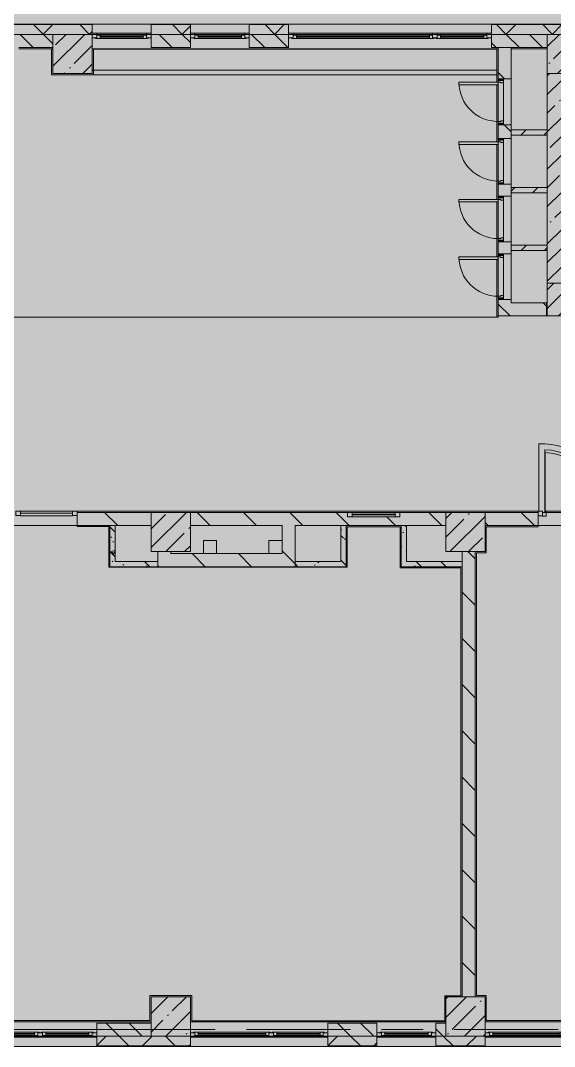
# Model space of a CAD drawing. Header units: millimetres. Extents: x -5524 to 188508, y -8553 to 29000.
# Drawn here: x 67163 to 75319, y -258 to 15412 of the extents above; entities that cross this region are included whole.
import ezdxf

# ---------------------------------------------------------------- set-up
doc = ezdxf.new("R2010")
doc.units = ezdxf.units.MM
doc.linetypes.add('Осевая', pattern=[3175, 635, -476.25, 1587.5, -476.25])
for name, color, linetype, lineweight in [('A-DETL-1', 7, 'Continuous', 5), ('A-WALL-2', 7, 'Continuous', 5), ('I-WALL-2', 7, 'Continuous', 5), ('S-COLS-2', 7, 'Continuous', 5), ('Оси', 7, 'Continuous', 9), ('Оси-2', 7, 'Осевая', 9)]:
    doc.layers.add(name, color=color, linetype=linetype, lineweight=lineweight)
doc.layers.add('A-DETL-GENF-2', color=7, linetype='Continuous', lineweight=9, true_color=0xc0c0c0, transparency=0.4)
for name, color, linetype, lineweight, true_color in [('A-DETL-GENF-3', 7, 'Continuous', 5, 0xb7b7b7), ('A-DOOR-4', 7, 'Continuous', 5, 0xaaaaaa), ('A-DOOR-5', 7, 'Continuous', 5, 0xe2e2e2), ('A-DOOR-6', 7, 'Continuous', 5, 0xb7b7b7), ('A-DOOR-FRAM-4', 7, 'Continuous', 5, 0xe2e2e2), ('A-DOOR-FRAM-5', 7, 'Continuous', 5, 0xaaaaaa), ('A-DOOR-FRAM-6', 7, 'Continuous', 5, 0xb7b7b7), ('A-FLOR-1', 7, 'Continuous', 5, 0xb7b7b7), ('A-GLAZ-3', 7, 'Continuous', 5, 0x737373), ('A-GLAZ-CURT-3', 7, 'Continuous', 5, 0x737373), ('A-GLAZ-CWMG-4', 7, 'Continuous', 5, 0x737373), ('A-WALL-3', 7, 'Continuous', 5, 0x737373), ('A-WALL-4', 7, 'Continuous', 9, 0x737373), ('A-WALL-5', 7, 'Continuous', 5, 0xa1a1a1), ('I-WALL-3', 7, 'Continuous', 5, 0x737373), ('I-WALL-4', 7, 'Continuous', 5, 0x787878), ('S-COLS-1', 7, 'Continuous', 5, 0x737373)]:
    doc.layers.add(name, color=color, linetype=linetype, lineweight=lineweight, true_color=true_color)
pattern_1 = [(135, (61498, 0), (-176.7767, -176.7767), [])]
pattern_2 = [(135, (61498, 0), (-353.553, -353.553), [])]
pattern_3 = [(45, (61498, 0), (-353.5534, 353.5534), []), (135, (61498, 0), (-353.5534, -353.5534), [])]
pattern_4 = [(45, (61498, 0), (-285.123, 285.123), []), (45, (61783.12, 0), (-285.123, 285.123), [504.031, -100.806, 16.764, -84.042])]
pattern_5 = [(135, (61498, 0), (-377.17, -377.17), [533.4, -88.9, 17.78, -88.9]), (135, (61498, 376.94), (-377.17, -377.17), []), (50, (61498, 0), (637.645, -55.787), [66.675, -733.425]), (355, (61498, 0), (-123.35, 668.7), [53.34, -586.74]), (100.451, (61551.14, -4.65), (514.3, 612.908), [56.665, -623.315]), (46.184, (61498, 177.8), (948.776, -147.15), [100.01, -1100.14]), (96.636, (61577.1, 165.5), (830.91, 865.997), [85, -934.97]), (351.184, (61498, 177.8), (830.92, 865.99), [80.01, -880.11]), (21, (61586.9, 133.35), (530.65, -357.928), [66.675, -733.425]), (326, (61586.9, 133.35), (216.308, 644.658), [53.34, -586.74]), (71.451, (61631.1, 103.5), (746.96, 286.724), [56.665, -623.315]), (37.5, (61498, 0), (10.8105, 295.9426), [16.764, -562.864, 16.764, -578.866, -588.962]), (37.5, (61498, 0), (10.8105, 295.9426), [-1175.258, 16.764, -572.198]), (7.5, (61498, 0), (233.869, 350.632), [16.764, -322.834, 16.764, -549.529, -224.472]), (7.5, (61498, 0), (233.869, 350.632), [-905.891, 16.764, -207.708]), (327.5, (61299.75, 0), (474.568, -20.0513), [16.764, -205.486, 16.764, -676.656, -920.115]), (327.5, (61299.75, 0), (474.568, -20.0513), [-915.67, 16.764, -903.351]), (317.5, (61210.85, 0), (518.452, 88.993), [16.764, -272.161, 16.764, -443.738, -653.415]), (317.5, (61210.85, 0), (518.452, 88.993), [-749.427, 16.764, -636.65])]
pattern_6 = [(45, (61498, 0), (-176.7767, 176.7767), [])]

# ---------------------------------------------------------------- blocks, each defined once
blk = doc.blocks.new('BSC_Колонна _Прямоугольная - 600х600-V46-3_6_1_птичка')
at = {"layer": 'S-COLS-2'}
h = blk.add_hatch(dxfattribs=at)
h.set_pattern_fill('FP_60', color=256, style=0, pattern_type=2)
h.set_pattern_definition([(45, (-14010, -14900), (-285.123, 285.123), []), (45, (-13724.88, -14900), (-285.123, 285.123), [504.031, -100.806, 16.764, -84.042])])
h.paths.add_polyline_path([(300, -300), (300, 300), (-300, 300), (-300, -300), (-24, -300)])
at = {"layer": 'S-COLS-1'}
for p, q in [((300, 300), (-300, 300)), ((-300, 300), (-300, -300)), ((300, -300), (300, 300)), ((-300, -300), (300, -300))]:
    blk.add_line(p, q, dxfattribs=at)
blk = doc.blocks.new('120_Окно_СКБ_2Ст - 120_Окно_СКБ_2Ст 3100х2500 _мал_ створка слева-2_-22446420-3_6_1_птичка')
at = {"layer": 'A-GLAZ-3'}
for p, q in [((-1550, -127), (-1550, -57)), ((-1550, -57), (-1480, -57)), ((1550, -57), (-1550, -57)), ((-1480, -127), (-1550, -127)), ((-1550, -127), (-1500, -127)), ((-1480, -127), (-1500, -127)), ((-1500, -127), (-1500, -137)), ((-1500, -137), (-700, -137)), ((-700, -137), (-1500, -137)), ((-1480, -57), (-1480, -127)), ((-720, -87), (-1480, -87)), ((-1480, -87), (-1480, -127)), ((-1430, -137), (-1430, -87)), ((-1430, -107), (-770, -107)), ((-770, -117), (-1430, -117)), ((-770, -137), (-770, -87)), ((-720, -127), (-720, -57)), ((-720, -57), (-650, -57)), ((-720, -127), (-720, -87)), ((-650, -127), (-720, -127)), ((-700, -127), (-720, -127)), ((-700, -127), (-670, -127)), ((-700, -137), (-700, -127)), ((-650, -127), (-670, -127)), ((-670, -127), (-670, -137)), ((-670, -137), (1500, -137)), ((1500, -137), (-670, -137)), ((-650, -57), (-650, -127)), ((1480, -87), (-650, -87)), ((-650, -87), (-650, -127)), ((-600, -137), (-600, -87)), ((-600, -107), (1430, -107)), ((1430, -117), (-600, -117)), ((1430, -137), (1430, -87)), ((1480, -127), (1480, -57)), ((1480, -57), (1550, -57)), ((1480, -127), (1480, -87)), ((1550, -127), (1480, -127)), ((1500, -127), (1480, -127)), ((1500, -127), (1550, -127)), ((1500, -137), (1500, -127)), ((1550, -57), (1550, -127))]:
    blk.add_line(p, q, dxfattribs=at)
blk = doc.blocks.new('120_Окно_СКБ_2Ст - 120_Окно_СКБ_2Ст 2100х2500 _мал створка СЛЕВА_-22446485-3_6_1_птичка')
at = {"layer": 'A-GLAZ-3'}
for p, q in [((-1050, -127), (-1050, -57)), ((-1050, -57), (-980, -57)), ((1050, -57), (-1050, -57)), ((-980, -127), (-1050, -127)), ((-1050, -127), (-1000, -127)), ((-980, -127), (-1000, -127)), ((-1000, -127), (-1000, -137)), ((-1000, -137), (-200, -137)), ((-200, -137), (-1000, -137)), ((-980, -57), (-980, -127)), ((-220, -87), (-980, -87)), ((-980, -87), (-980, -127)), ((-930, -137), (-930, -87)), ((-930, -107), (-270, -107)), ((-270, -117), (-930, -117)), ((-270, -137), (-270, -87)), ((-220, -127), (-220, -57)), ((-220, -57), (-150, -57)), ((-220, -127), (-220, -87)), ((-150, -127), (-220, -127)), ((-200, -127), (-220, -127)), ((-200, -127), (-170, -127)), ((-200, -137), (-200, -127)), ((-150, -127), (-170, -127)), ((-170, -127), (-170, -137)), ((-170, -137), (1000, -137)), ((1000, -137), (-170, -137)), ((-150, -57), (-150, -127)), ((980, -87), (-150, -87)), ((-150, -87), (-150, -127)), ((-100, -137), (-100, -87)), ((-100, -107), (930, -107)), ((930, -117), (-100, -117)), ((930, -137), (930, -87)), ((980, -127), (980, -57)), ((980, -57), (1050, -57)), ((980, -127), (980, -87)), ((1050, -127), (980, -127)), ((1000, -127), (980, -127)), ((1000, -127), (1050, -127)), ((1000, -137), (1000, -127)), ((1050, -57), (1050, -127))]:
    blk.add_line(p, q, dxfattribs=at)
blk = doc.blocks.new('120_Окно_СКБ_1Ст - 120_Окно_СКБ_1Ст 900х2500_h_-22445987-3_6_1_птичка')
at = {"layer": 'A-GLAZ-3'}
for p, q in [((-450, -127), (-450, -57)), ((-450, -57), (-380, -57)), ((450, -57), (-450, -57)), ((-380, -127), (-450, -127)), ((-450, -127), (-400, -127)), ((-380, -127), (-400, -127)), ((-400, -127), (-400, -137)), ((-400, -137), (400, -137)), ((400, -137), (-400, -137)), ((-380, -57), (-380, -127)), ((380, -87), (-380, -87)), ((-380, -87), (-380, -127)), ((-330, -137), (-330, -87)), ((-330, -107), (330, -107)), ((330, -117), (-330, -117)), ((330, -137), (330, -87)), ((380, -127), (380, -57)), ((380, -57), (450, -57)), ((380, -127), (380, -87)), ((450, -127), (380, -127)), ((400, -127), (380, -127)), ((400, -127), (450, -127)), ((400, -137), (400, -127)), ((450, -57), (450, -127))]:
    blk.add_line(p, q, dxfattribs=at)
blk = doc.blocks.new('120_Окно_СКБ_2Ст - 120_Окно_СКБ_2Ст 2100х2500 _мал створка СЛЕВА_-V51-3_6_1_птичка')
at = {"layer": 'A-GLAZ-3'}
for p, q in [((-1050, -127), (-1050, -57)), ((-1050, -57), (-980, -57)), ((1050, -57), (-1050, -57)), ((-980, -127), (-1050, -127)), ((-1050, -127), (-1000, -127)), ((-980, -127), (-1000, -127)), ((-1000, -127), (-1000, -137)), ((-1000, -137), (-200, -137)), ((-200, -137), (-1000, -137)), ((-980, -57), (-980, -127)), ((-220, -87), (-980, -87)), ((-980, -87), (-980, -127)), ((-930, -137), (-930, -87)), ((-930, -107), (-270, -107)), ((-270, -117), (-930, -117)), ((-270, -137), (-270, -87)), ((-220, -127), (-220, -57)), ((-220, -57), (-150, -57)), ((-220, -127), (-220, -87)), ((-150, -127), (-220, -127)), ((-200, -127), (-220, -127)), ((-200, -127), (-170, -127)), ((-200, -137), (-200, -127)), ((-150, -127), (-170, -127)), ((-170, -127), (-170, -137)), ((-170, -137), (1000, -137)), ((1000, -137), (-170, -137)), ((-150, -57), (-150, -127)), ((980, -87), (-150, -87)), ((-150, -87), (-150, -127)), ((-100, -137), (-100, -87)), ((-100, -107), (930, -107)), ((930, -117), (-100, -117)), ((930, -137), (930, -87)), ((980, -127), (980, -57)), ((980, -57), (1050, -57)), ((980, -127), (980, -87)), ((1050, -127), (980, -127)), ((1000, -127), (980, -127)), ((1000, -127), (1050, -127)), ((1000, -137), (1000, -127)), ((1050, -57), (1050, -127))]:
    blk.add_line(p, q, dxfattribs=at)
blk = doc.blocks.new('120_Окно_СКБ_2Ст - 120_Окно_СКБ_2Ст 3100х2500 _мал_створка слева_ 2-V95-3_6_1_птичка')
at = {"layer": 'A-GLAZ-3'}
for p, q in [((-1550, -127), (-1550, -57)), ((-1550, -57), (-1480, -57)), ((1550, -57), (-1550, -57)), ((-1480, -127), (-1550, -127)), ((-1550, -127), (-1500, -127)), ((-1480, -127), (-1500, -127)), ((-1500, -127), (-1500, -137)), ((-1500, -137), (670, -137)), ((670, -137), (-1500, -137)), ((-1480, -57), (-1480, -127)), ((650, -87), (-1480, -87)), ((-1480, -87), (-1480, -127)), ((-1430, -137), (-1430, -87)), ((-1430, -107), (600, -107)), ((600, -117), (-1430, -117)), ((600, -137), (600, -87)), ((650, -127), (650, -57)), ((650, -57), (720, -57)), ((650, -127), (650, -87)), ((720, -127), (650, -127)), ((670, -127), (650, -127)), ((670, -127), (700, -127)), ((670, -137), (670, -127)), ((720, -127), (700, -127)), ((700, -127), (700, -137)), ((700, -137), (1500, -137)), ((1500, -137), (700, -137)), ((720, -57), (720, -127)), ((1480, -87), (720, -87)), ((720, -87), (720, -127)), ((770, -137), (770, -87)), ((770, -107), (1430, -107)), ((1430, -117), (770, -117)), ((1430, -137), (1430, -87)), ((1480, -127), (1480, -57)), ((1480, -57), (1550, -57)), ((1480, -127), (1480, -87)), ((1550, -127), (1480, -127)), ((1500, -127), (1480, -127)), ((1500, -127), (1550, -127)), ((1500, -137), (1500, -127)), ((1550, -57), (1550, -127))]:
    blk.add_line(p, q, dxfattribs=at)
blk = doc.blocks.new('BSC_Колонна _Прямоугольная - 500х500-V122-3_6_1_птичка')
at = {"layer": 'S-COLS-2'}
h = blk.add_hatch(dxfattribs=at)
h.set_pattern_fill('FP_120', color=256, style=0, pattern_type=2)
h.set_pattern_definition([(45, (-13960, -11150), (-285.123, 285.123), []), (45, (-13674.88, -11150), (-285.123, 285.123), [504.031, -100.806, 16.764, -84.042])])
h.paths.add_polyline_path([(250, -250), (250, 250), (-250, 250), (-250, -250), (26, -250)])
at = {"layer": 'S-COLS-1'}
for p, q in [((250, 250), (-250, 250)), ((-250, 250), (-250, -250)), ((250, -250), (250, 250)), ((-250, -250), (250, -250))]:
    blk.add_line(p, q, dxfattribs=at)
blk = doc.blocks.new('BSC_Колонна _Прямоугольная - 600х600-V127-3_6_1_птичка')
at = {"layer": 'S-COLS-2'}
h = blk.add_hatch(dxfattribs=at)
h.set_pattern_fill('FP_125', color=256, style=0, pattern_type=2)
h.set_pattern_definition([(45, (-7960, -7600), (-285.123, 285.123), []), (45, (-7674.88, -7600), (-285.123, 285.123), [504.031, -100.806, 16.764, -84.042])])
h.paths.add_polyline_path([(300, -300), (300, 300), (-300, 300), (-300, -300)])
at = {"layer": 'S-COLS-1'}
for p, q in [((300, 300), (-300, 300)), ((-300, 300), (-300, -300)), ((300, -300), (300, 300)), ((-300, -300), (300, -300))]:
    blk.add_line(p, q, dxfattribs=at)
blk = doc.blocks.new('110_Дверь_СКБ_1Ст - д-18 700x2100h_Технический шкаф ЭОМ и СС-V128-3_6_1_птичка')
at = {"layer": 'A-DOOR-4'}
h = blk.add_hatch(dxfattribs=at)
h.set_pattern_fill('FP_31', color=256, style=0, pattern_type=2)
h.set_pattern_definition([(135, (1951.41, 164.685), (-14.14214, -14.14214), []), (225, (1951.41, 164.685), (14.14214, -14.14214), [])])
h.paths.add_polyline_path([(337.5, 20), (362.5, 20), (362.5, 100), (337.5, 100)])
at = {"layer": 'A-DOOR-5'}
h = blk.add_hatch(color=256, dxfattribs=at)
h.paths.add_polyline_path([(-312.5, 100), (-312.5, 20), (-277.5, 20), (-277.5, 60), (-287.5, 60), (-287.5, 100)])
h.paths.add_polyline_path([(302.5, 60), (302.5, 20), (337.5, 20), (337.5, 100), (312.5, 100), (312.5, 60)])
at = {"layer": 'A-DOOR-FRAM-4'}
blk.add_hatch(color=256, dxfattribs=at).paths.add_polyline_path([(272.5, 700), (272.5, 100), (312.5, 100), (312.5, 700)])
at = {"layer": 'A-DOOR-FRAM-5'}
h = blk.add_hatch(dxfattribs=at)
h.set_pattern_fill('FP_32', color=256, style=0, pattern_type=2)
h.set_pattern_definition([(45, (-171.384, 164.685), (-14.1421, 14.1421), []), (135, (-171.384, 164.685), (-14.1421, -14.1421), [])])
h.paths.add_polyline_path([(-337.5, 20), (-312.5, 20), (-312.5, 100), (-337.5, 100)])
at = {"layer": 'A-DOOR-6'}
for p, q in [((312.5, 700), (272.5, 700)), ((272.5, 700), (272.5, 100)), ((312.5, 100), (312.5, 700)), ((272.5, 100), (312.5, 100))]:
    blk.add_line(p, q, dxfattribs=at)
blk.add_arc((312.5, 100), 600, 90, 180, dxfattribs=at)
at = {"layer": 'A-DOOR-FRAM-6'}
for p, q in [((-312.5, 100), (-337.5, 100)), ((-337.5, 100), (-337.5, 20)), ((-337.5, 20), (-312.5, 20)), ((-287.5, 100), (-312.5, 100)), ((-312.5, 100), (-312.5, 20)), ((-312.5, 20), (-312.5, 100)), ((-312.5, 20), (-277.5, 20)), ((-287.5, 60), (-287.5, 100)), ((-287.5, 100), (272.5, 100)), ((-277.5, 60), (-287.5, 60)), ((-277.5, 20), (-277.5, 60)), ((302.5, 20), (-277.5, 20)), ((312.5, 60), (302.5, 60)), ((302.5, 60), (302.5, 20)), ((302.5, 20), (337.5, 20)), ((312.5, 100), (312.5, 60)), ((337.5, 100), (312.5, 100)), ((337.5, 20), (337.5, 100)), ((362.5, 100), (337.5, 100)), ((337.5, 100), (337.5, 20)), ((337.5, 20), (362.5, 20)), ((362.5, 20), (362.5, 100))]:
    blk.add_line(p, q, dxfattribs=at)
blk = doc.blocks.new('120_Окно_СКБ_1Ст - 120_Окно_СКБ_1Ст 900х2500_h_-20664874-3_6_1_птичка')
at = {"layer": 'A-GLAZ-3'}
for p, q in [((-450, -127), (-450, -57)), ((-450, -57), (-380, -57)), ((450, -57), (-450, -57)), ((-380, -127), (-450, -127)), ((-450, -127), (-400, -127)), ((-380, -127), (-400, -127)), ((-400, -127), (-400, -137)), ((-400, -137), (400, -137)), ((400, -137), (-400, -137)), ((-380, -57), (-380, -127)), ((380, -87), (-380, -87)), ((-380, -87), (-380, -127)), ((-330, -137), (-330, -87)), ((-330, -107), (330, -107)), ((330, -117), (-330, -117)), ((330, -137), (330, -87)), ((380, -127), (380, -57)), ((380, -57), (450, -57)), ((380, -127), (380, -87)), ((450, -127), (380, -127)), ((400, -127), (380, -127)), ((400, -127), (450, -127)), ((400, -137), (400, -127)), ((450, -57), (450, -127))]:
    blk.add_line(p, q, dxfattribs=at)
blk = doc.blocks.new('120_Окно_СКБ_1Ст - 120_Окно_СКБ_1Ст_900х2500_h_-20705657-3_6_1_птичка')
at = {"layer": 'A-GLAZ-3'}
for p, q in [((-450, -127), (-450, -57)), ((-450, -57), (-380, -57)), ((450, -57), (-450, -57)), ((-380, -127), (-450, -127)), ((-450, -127), (-400, -127)), ((-380, -127), (-400, -127)), ((-400, -127), (-400, -137)), ((-400, -137), (400, -137)), ((400, -137), (-400, -137)), ((-380, -57), (-380, -127)), ((380, -87), (-380, -87)), ((-380, -87), (-380, -127)), ((-330, -137), (-330, -87)), ((-330, -107), (330, -107)), ((330, -117), (-330, -117)), ((330, -137), (330, -87)), ((380, -127), (380, -57)), ((380, -57), (450, -57)), ((380, -127), (380, -87)), ((450, -127), (380, -127)), ((400, -127), (380, -127)), ((400, -127), (450, -127)), ((400, -137), (400, -127)), ((450, -57), (450, -127))]:
    blk.add_line(p, q, dxfattribs=at)
blk = doc.blocks.new('BSC_Колонна _Прямоугольная - 600х600-20441433-3_6_1_птичка')
at = {"layer": 'S-COLS-2'}
h = blk.add_hatch(dxfattribs=at)
h.set_pattern_fill('FP_133', color=256, style=0, pattern_type=2)
h.set_pattern_definition([(45, (-12460, -7600), (-285.123, 285.123), []), (45, (-12174.88, -7600), (-285.123, 285.123), [504.031, -100.806, 16.764, -84.042])])
h.paths.add_polyline_path([(300, -300), (300, 300), (-300, 300), (-300, -300)])
at = {"layer": 'S-COLS-1'}
for p, q in [((300, 300), (-300, 300)), ((-300, 300), (-300, -300)), ((300, -300), (300, 300)), ((-300, -300), (300, -300))]:
    blk.add_line(p, q, dxfattribs=at)
blk = doc.blocks.new('Прямоугольный импост - 50 x 70 мм-V163-3_6_1_птичка')
at = {"layer": 'A-GLAZ-CWMG-4'}
for p, q in [((-70, 35), (0, 35)), ((-70, -35), (-70, 35)), ((0, 35), (0, -35)), ((0, -35), (-70, -35))]:
    blk.add_line(p, q, dxfattribs=at)
blk = doc.blocks.new('Системная панель - Стекло - 40мм-V165-3_6_1_птичка')
at = {"layer": 'A-GLAZ-CURT-3'}
for p, q in [((397.5, 0), (-397.5, 0)), ((-397.5, 0), (-397.5, -40)), ((397.5, -40), (397.5, 0)), ((-397.5, -40), (397.5, -40))]:
    blk.add_line(p, q, dxfattribs=at)
blk = doc.blocks.new('Прямоугольный импост - 50 x 70 мм-31702100-3_6_1_птичка')
at = {"layer": 'A-GLAZ-CWMG-4'}
for p, q in [((-35, 35), (35, 35)), ((-35, -35), (-35, 35)), ((35, 35), (35, -35)), ((35, -35), (-35, -35))]:
    blk.add_line(p, q, dxfattribs=at)
blk = doc.blocks.new('Прямоугольный импост - 50 x 70 мм-31720914-3_6_1_птичка')
at = {"layer": 'A-GLAZ-CWMG-4'}
blk.add_line((32940, 7920), (32145, 7920), dxfattribs=at)
blk = doc.blocks.new('Дверь_Витражная_остекление_ - ДВН_ДАО_Главный вход_1200 в свету Д-22 _п_-31928779-3_6_1_птичка')
at = {"layer": 'A-DOOR-5'}
for points in [[(-615, 30), (-610, 30), (-615, 930)], [(610, 384), (650, 388), (650, 430), (610, 430), (610, 388)]]:
    blk.add_hatch(color=256, dxfattribs=at).paths.add_polyline_path(points)
at = {"layer": 'A-DETL-GENF-3'}
for p, q in [((-610, 30), (-610, 930)), ((650, 430), (610, 430)), ((610, 430), (610, 384)), ((650, 387), (650, 430)), ((-595, 30), (-615, 30)), ((-595, -40), (-595, 30)), ((595, -40), (595, 16)), ((-650, -40), (-595, -40)), ((650, -40), (595, -40))]:
    blk.add_line(p, q, dxfattribs=at)
at = {"layer": 'A-DOOR-6'}
blk.add_line((650, 430), (650, 387), dxfattribs=at)
for centre, radius, start, end in [((-650, 30), 900, 360, 87.7416), ((650, 30), 400, 90, 140.1159), ((650, 30), 400, 158.7261, 180)]:
    blk.add_arc(centre, radius, start, end, dxfattribs=at)
blk = doc.blocks.new('Прямоугольный импост - 50 x 70 мм-31701779-3_6_1_птичка')
at = {"layer": 'A-GLAZ-CWMG-4'}
for p, q in [((0, 35), (-70, 35)), ((-70, 35), (-70, -35)), ((0, -35), (0, 35)), ((-70, -35), (0, -35))]:
    blk.add_line(p, q, dxfattribs=at)
blk = doc.blocks.new('120_Окно_СКБ_1Ст - 120_Окно_СКБ_1Ст 400х800 EI30-24230873-3_6_1_птичка')
at = {"layer": 'A-GLAZ-3'}
for p, q in [((-400, 30), (-400, 100)), ((-400, 100), (-330, 100)), ((400, 100), (-400, 100)), ((-330, 30), (-400, 30)), ((-400, 30), (400, 30)), ((-330, 100), (-330, 30)), ((330, 70), (-330, 70)), ((330, 60), (-330, 60)), ((330, 30), (330, 100)), ((330, 100), (400, 100)), ((400, 30), (330, 30)), ((400, 100), (400, 30))]:
    blk.add_line(p, q, dxfattribs=at)
blk = doc.blocks.new('Зашивка приборов отопления34 - Зашивка приборов отопления-33324488-3_6_1_птичка')
at = {"layer": 'A-WALL-3'}
for p, q in [((34188, 26888), (34188, 26567)), ((40348, 26888), (34188, 26888)), ((40348, 26567), (40348, 26888)), ((34188, 26567), (40348, 26567)), ((40348, 26567), (34188, 26567)), ((34188, 26567), (34188, 26492)), ((34188, 26492), (40348, 26492)), ((40348, 26492), (40348, 26567))]:
    blk.add_line(p, q, dxfattribs=at)

msp = doc.modelspace()

# ---------------------------------------------------------------- hatches: boundary and pattern name
at = {"layer": 'A-DETL-GENF-2'}
for points in [[(59088.9, 14774.9), (61230, 14774.9), (61230, 15358), (100258, 15358), (100258, 23888.3), (95426.1, 23888.3), (95426.1, 27398.1), (59088.9, 27398.1), (59088.9, 15271.3)], [(97856.6, -258), (99808, -258), (99808, 15358), (61230, 15358), (61230, -258), (96924.4, -258)]]:
    msp.add_hatch(color=256, dxfattribs=at).paths.add_polyline_path(points)
at = {"layer": 'A-WALL-2'}
h = msp.add_hatch(dxfattribs=at)
h.set_pattern_fill('FP_68', color=256, style=0, pattern_type=2)
h.set_pattern_definition(pattern_3)
h.paths.add_polyline_path([(90399.2, 15200), (93608, 15200), (93608, 15350), (91515, 15349), (91515, 15288), (91508, 15285), (90735, 15288), (90735, 15350), (87108.3, 15349), (87108.3, 15288), (87101.3, 15285), (85928.3, 15288), (85928.3, 15350), (81288, 15349), (81288, 15288), (81281, 15285), (80508, 15288), (80508, 15350), (76281, 15349), (76281, 15288), (76274, 15285), (76101, 15288), (76100.8, 15350), (74358, 15350), (74358, 15200), (88534.8, 15200)])
h.paths.add_polyline_path([(99808, 15200), (99808, 15350), (99308, 15350), (99308, 15200), (99721, 15200)])
h.paths.add_polyline_path([(96158, 15200), (96908, 15200), (96908, 15350), (96158, 15350)])
h.paths.add_polyline_path([(95108, 15200), (95258, 15200), (95258, 15350), (95108, 15350), (95108, 15271.3)])
h.paths.add_polyline_path([(70658, 15200), (71258, 15200), (71258, 15350), (70658, 15350)])
h.paths.add_polyline_path([(67658, 15200), (68258, 15200), (68258, 15350), (61538, 15350), (61538, 15293), (61388, 15293), (61388, 15200), (66162.4, 15200)])
h.paths.add_polyline_path([(69758, 15200), (69758, 15350), (69158, 15350), (69158, 15200)])
h.paths.add_polyline_path([(94738, 15200), (94733, 15350), (94508, 15350), (94508, 15200)])
h = msp.add_hatch(dxfattribs=at)
h.set_pattern_fill('FP_66', color=256, style=0, pattern_type=2)
h.set_pattern_definition(pattern_1)
h.paths.add_polyline_path([(74552, 15000), (75208, 15000), (75208, 15200), (74358, 15200), (74358, 15000), (74459.3, 15000)])
h.paths.add_polyline_path([(66158, 15000), (67658, 15000), (67658, 15200), (66158, 15200)])
h.paths.add_polyline_path([(70823.3, 15000), (71258, 15000), (71258, 15200), (70658, 15200), (70658, 15000)])
h.paths.add_polyline_path([(69758, 15000), (69758, 15200), (69158, 15200), (69158, 15000)])
h = msp.add_hatch(dxfattribs=at)
h.set_pattern_fill('FP_66', color=256, style=0, pattern_type=2)
h.set_pattern_definition(pattern_1)
h.paths.add_polyline_path([(95108, -100), (95368, -100), (95368, 100), (95108, 100), (95108, 39.5)])
h.paths.add_polyline_path([(99488, -100), (99488, 100), (98921, 100), (98921, -100)])
h.paths.add_polyline_path([(97468, -100), (98021, -100), (98021, 100), (97468, 100)])
h.paths.add_polyline_path([(87658, -100), (87907.7, -100), (87907.7, 100), (87658, 100), (87658, -63.8)])
h.paths.add_polyline_path([(83408, -100), (83408, 100), (83108, 100), (83108, -100)])
h.paths.add_polyline_path([(86670.4, -100), (87058, -100), (87058, 100), (86308, 100), (86308, -100)])
h.paths.add_polyline_path([(84008, -100), (84208, -100), (84208, 100), (84008, 100), (84008, 63.6)])
h.paths.add_polyline_path([(91307.7, -100), (91480.8, -100), (91480.8, 100), (91307.7, 100), (91307.7, 55.2)])
h.paths.add_polyline_path([(82208, -100), (82208, 100), (80858, 100), (80858, -100), (81077.3, -100)])
h.paths.add_polyline_path([(93195.7, -100), (93608, -100), (93608, 100), (92380.8, 100), (92380.8, -100)])
h.paths.add_polyline_path([(78280.8, -100), (78758, -100), (78758, 100), (78008, 100), (78008, -100)])
h.paths.add_polyline_path([(68958.9, -100), (69158, -100), (69158, 100), (68328, 100), (68328, -100)])
h.paths.add_polyline_path([(72608, -100), (72608, 100), (71857.7, 100), (71857.7, -100)])
h.paths.add_polyline_path([(73508, -100), (73658, -100), (73658, 100), (73508, 100)])
h.paths.add_polyline_path([(77108, -100), (77108, 100), (76358, 100), (76358, -100)])
h = msp.add_hatch(dxfattribs=at)
h.set_pattern_fill('FP_68', color=256, style=0, pattern_type=2)
h.set_pattern_definition(pattern_3)
h.paths.add_polyline_path([(95368, -250), (95368, -100), (94508, -100), (94508, -250), (95108, -250)])
h.paths.add_polyline_path([(97468, -250), (98021, -250), (98021, -100), (97468, -100)])
h.paths.add_polyline_path([(99808, -250), (99808, -100), (98921, -100), (98921, -250), (99721, -250)])
h.paths.add_polyline_path([(87907.7, -250), (87907.7, -100), (86308, -100), (86308, -250), (87658, -250)])
h.paths.add_polyline_path([(91307.7, -250), (91480.8, -250), (91480.8, -100), (90707.7, -100), (90707.7, -250)])
h.paths.add_polyline_path([(82208, -250), (82208, -100), (80858, -100), (80858, -250), (81077.3, -250)])
h.paths.add_polyline_path([(83873.9, -250), (84208, -250), (84208, -100), (83108, -100), (83108, -250)])
h.paths.add_polyline_path([(92380.8, -250), (93608, -250), (93608, -100), (92380.8, -100)])
h.paths.add_polyline_path([(78008, -250), (78758, -250), (78758, -100), (78008, -100)])
h.paths.add_polyline_path([(76358, -250), (77108, -250), (77108, -100), (76358, -100)])
h.paths.add_polyline_path([(74258, -250), (74258, -100), (73508, -100), (73508, -250), (73619.9, -250)])
h.paths.add_polyline_path([(69757.7, -250), (69757.7, -100), (68328, -100), (68328, -250), (68958.9, -250)])
h.paths.add_polyline_path([(72608, -250), (72608, -100), (71857.7, -100), (71857.7, -250)])
h.paths.add_polyline_path([(62433.7, -250), (65228, -250), (65228, -100), (61238, -100), (61238, -250)])
at = {"layer": 'I-WALL-2'}
h = msp.add_hatch(dxfattribs=at)
h.set_pattern_fill('FP_67', color=256, style=0, pattern_type=2)
h.set_pattern_definition(pattern_2)
h.paths.add_polyline_path([(74539.3, 11100), (74659.3, 11100), (74659.3, 11150), (74459.3, 11150), (74459.3, 11100)])
h.paths.add_polyline_path([(74459.3, 11850), (74659.3, 11850), (74659.3, 12030), (74459.3, 12030)])
h.paths.add_polyline_path([(74659.3, 12730), (74659.3, 12910), (74459.3, 12910), (74459.3, 12730), (74539.3, 12730)])
h.paths.add_polyline_path([(74539.3, 13610), (74659.3, 13610), (74659.3, 13819.9), (74459.3, 13819.9), (74459.3, 13610)])
h.paths.add_polyline_path([(74539.3, 14519.9), (74659.3, 14519.9), (74659.3, 15000), (74459.3, 15000), (74459.3, 14519.9)])
h = msp.add_hatch(dxfattribs=at)
h.set_pattern_fill('FP_64', color=256, style=0, pattern_type=2)
h.set_pattern_definition(pattern_4)
h.paths.add_polyline_path([(75209, 11400), (75429, 11400), (75429, 14600), (75209, 14600), (75209, 11900)])
h = msp.add_hatch(dxfattribs=at)
h.set_pattern_fill('FP_69', color=256, style=0, pattern_type=2)
h.set_pattern_definition(pattern_6)
h.paths.add_polyline_path([(75209, 13660), (75209, 13740), (74659.3, 13740), (74659.3, 13660)])
h = msp.add_hatch(dxfattribs=at)
h.set_pattern_fill('FP_69', color=256, style=0, pattern_type=2)
h.set_pattern_definition(pattern_6)
h.paths.add_polyline_path([(75209, 12780), (75209, 12860), (74659.3, 12860), (74659.3, 12780)])
h = msp.add_hatch(dxfattribs=at)
h.set_pattern_fill('FP_69', color=256, style=0, pattern_type=2)
h.set_pattern_definition(pattern_6)
h.paths.add_polyline_path([(75209, 11900), (75209, 11980), (74659.3, 11980), (74659.3, 11900)])
h = msp.add_hatch(dxfattribs=at)
h.set_pattern_fill('FP_67', color=256, style=0, pattern_type=2)
h.set_pattern_definition(pattern_2)
h.paths.add_polyline_path([(75199, 10900), (75199, 11100), (74459.3, 11100), (74459.3, 10900)])
h = msp.add_hatch(dxfattribs=at)
h.set_pattern_fill('FP_67', color=256, style=0, pattern_type=2)
h.set_pattern_definition(pattern_2)
h.paths.add_polyline_path([(77708, 7700), (78158, 7700), (78158, 7900), (76507.3, 7900), (76507.3, 7700), (77628, 7700)])
h.paths.add_polyline_path([(65230.2, 7700), (65528, 7700), (65528, 7900), (65228, 7900), (65228, 7700)])
h.paths.add_polyline_path([(69158, 7700), (69158, 7900), (68028, 7900), (68028, 7700), (68609, 7700)])
h.paths.add_polyline_path([(69758, 7700), (73658, 7700), (73658, 7900), (72958, 7900), (72958, 7830), (72158, 7830), (72158, 7900), (69758, 7900), (69758, 7789.5)])
h.paths.add_polyline_path([(75067.3, 7700), (75067.3, 7900), (74258, 7900), (74258, 7700)])
h = msp.add_hatch(dxfattribs=at)
h.set_pattern_fill('FP_67', color=256, style=0, pattern_type=2)
h.set_pattern_definition(pattern_2)
h.paths.add_polyline_path([(71358, 7070), (71358, 7700), (71158, 7700), (71158, 7070)])
h = msp.add_hatch(dxfattribs=at)
h.set_pattern_fill('FP_67', color=256, style=0, pattern_type=2)
h.set_pattern_definition(pattern_2)
h.paths.add_polyline_path([(69458, 7070), (69458, 7300), (69258, 7300), (69258, 7070)])
h = msp.add_hatch(dxfattribs=at)
h.set_pattern_fill('FP_67', color=256, style=0, pattern_type=2)
h.set_pattern_definition(pattern_2)
h.paths.add_polyline_path([(71158, 7070), (71158, 7270), (69458, 7270), (69458, 7070), (69891.1, 7070)])
h = msp.add_hatch(dxfattribs=at)
h.set_pattern_fill('FP_67', color=256, style=0, pattern_type=2)
h.set_pattern_definition(pattern_2)
h.paths.add_polyline_path([(73908, 500), (74108, 500), (74108, 7300), (73908, 7300), (73908, 809.6)])
at = {"layer": 'I-WALL-4'}
h = msp.add_hatch(dxfattribs=at)
h.set_pattern_fill('FP_72', color=256, style=0, pattern_type=2)
h.set_pattern_definition(pattern_5)
h.paths.add_polyline_path([(68609, 7070), (68609, 7700), (68529, 7700), (68529, 7070)])
h = msp.add_hatch(dxfattribs=at)
h.set_pattern_fill('FP_72', color=256, style=0, pattern_type=2)
h.set_pattern_definition(pattern_5)
h.paths.add_polyline_path([(72138, 7150), (72138, 7700), (72058, 7700), (72058, 7150)])
h = msp.add_hatch(dxfattribs=at)
h.set_pattern_fill('FP_72', color=256, style=0, pattern_type=2)
h.set_pattern_definition(pattern_5)
h.paths.add_polyline_path([(73058, 7070), (73058, 7700), (72978, 7700), (72978, 7070)])
h = msp.add_hatch(dxfattribs=at)
h.set_pattern_fill('FP_72', color=256, style=0, pattern_type=2)
h.set_pattern_definition(pattern_5)
h.paths.add_polyline_path([(69258, 7070), (69258, 7150), (68609, 7150), (68609, 7070)])
h = msp.add_hatch(dxfattribs=at)
h.set_pattern_fill('FP_72', color=256, style=0, pattern_type=2)
h.set_pattern_definition(pattern_5)
h.paths.add_polyline_path([(71358, 7070), (72138, 7070), (72138, 7150), (71358, 7150)])
h = msp.add_hatch(dxfattribs=at)
h.set_pattern_fill('FP_72', color=256, style=0, pattern_type=2)
h.set_pattern_definition(pattern_5)
h.paths.add_polyline_path([(73908, 7070), (73908, 7150), (73058, 7150), (73058, 7070), (73619.9, 7070)])
at = {"layer": 'S-COLS-2'}
h = msp.add_hatch(dxfattribs=at)
h.set_pattern_fill('FP_64', color=256, style=0, pattern_type=2)
h.set_pattern_definition(pattern_4)
h.paths.add_polyline_path([(67658, 14600), (68258, 14600), (68258, 15200), (67658, 15200), (67658, 15000)])
h = msp.add_hatch(dxfattribs=at)
h.set_pattern_fill('FP_64', color=256, style=0, pattern_type=2)
h.set_pattern_definition(pattern_4)
h.paths.add_polyline_path([(69758, -100), (69758, 500), (69158, 500), (69158, -100)])
h = msp.add_hatch(dxfattribs=at)
h.set_pattern_fill('FP_64', color=256, style=0, pattern_type=2)
h.set_pattern_definition(pattern_4)
h.paths.add_polyline_path([(74258, -100), (74258, 500), (73658, 500), (73658, -100)])

# ---------------------------------------------------------------- linework, layer by layer
at = {"layer": 'A-DETL-1'}
msp.add_line((61230, 15358), (99808, 15358), dxfattribs=at)
at = {"layer": 'A-FLOR-1'}
for p, q in [((67638, 14979), (67159, 14979)), ((67638, 14580), (67638, 14979)), ((74439.2, 14980), (68258, 14980)), ((74439.2, 14655), (74439.2, 14980)), ((68278, 14580), (67638, 14580)), ((68258, 14655), (74439.2, 14655)), ((68278, 14655), (68278, 14580)), ((74439.3, 14469.9), (74439.3, 14580)), ((74439.3, 13560), (74439.3, 14429.9)), ((74439.3, 12680), (74439.3, 13520)), ((74439.3, 11800), (74439.3, 12640)), ((74439.3, 10880), (74439.3, 11760)), ((74459.3, 10880), (61834, 10880)), ((74459.3, 10900), (74459.3, 10880)), ((75208, 10900), (75199, 10900)), ((75082.2, 8947.1), (75082.2, 7919)), ((75172.2, 7900), (75172.2, 8856.8)), ((75082.2, 7920), (68028, 7920)), ((75137.3, 7900), (75172.2, 7900)), ((75172.2, 7920), (76079.3, 7920)), ((68028, 7685.5), (68028, 7700)), ((68513, 7685.5), (68028, 7685.5)), ((68513, 7060.5), (68513, 7685.5)), ((72963, 7680.5), (72153, 7680.5)), ((72153, 7680.5), (72153, 7060.5)), ((72963, 7050.5), (72963, 7680.5)), ((75067.3, 7680), (74278, 7680)), ((74278, 7680), (74278, 7280)), ((75067.3, 7700), (75067.3, 7680)), ((69958, 7470), (70158, 7470)), ((69958, 7270), (69958, 7470)), ((70158, 7470), (70158, 7270)), ((70958, 7470), (71158, 7470)), ((70958, 7270), (70958, 7470)), ((74278, 7280), (74128, 7280)), ((74128, 7280), (74128, 520)), ((72153, 7060.5), (68513, 7060.5)), ((73888, 7050.5), (72963, 7050.5)), ((73888, 515.5), (73888, 7050.5)), ((69138, 140.5), (69138, 520.5)), ((69138, 520.5), (69778, 520.5)), ((69778, 520.5), (69778, 135.5)), ((73643, 135.5), (73643, 515.5)), ((73643, 515.5), (73888, 515.5)), ((74128, 520), (74278, 520)), ((74278, 520), (74278, 140)), ((65248, 140.5), (69138, 140.5)), ((69778, 135.5), (73643, 135.5)), ((74278, 140), (78138, 140))]:
    msp.add_line(p, q, dxfattribs=at)
for radius, start, end in [(1045, 11.78406, 92.36409), (955, 359.82001, 87.18541)]:
    msp.add_arc((75125.3, 7903), radius, start, end, dxfattribs=at)
at = {"layer": 'A-WALL-3'}
for p, q in [((68258, 15200), (68258, 15358)), ((69158, 15358), (69158, 15000)), ((69758, 15000), (69758, 15358)), ((70658, 15358), (70658, 15000)), ((71258, 15000), (71258, 15358)), ((74358, 15358), (74358, 15000)), ((67658, 15000), (67658, 15200)), ((68258, 15200), (67658, 15200)), ((70658, 15200), (69758, 15200)), ((74358, 15200), (71258, 15200)), ((67138, 15000), (67658, 15000)), ((69158, 15000), (69758, 15000)), ((70658, 15000), (71258, 15000)), ((74358, 15000), (74459.3, 15000)), ((74659.3, 15000), (75208, 15000)), ((69158, 100), (68328, 100)), ((68328, 100), (68328, -258)), ((69158, -100), (69158, 100)), ((72608, 100), (71857.7, 100)), ((71857.7, 100), (71857.7, -258)), ((72608, -258), (72608, 100)), ((73658, 100), (73508, 100)), ((73508, 100), (73508, -258)), ((73658, -100), (73658, 100)), ((68328, -100), (61388, -100)), ((69757.7, -100), (69158, -100)), ((69757.7, -258), (69757.7, -100)), ((69758, -100), (71857.7, -100)), ((72608, -100), (73508, -100)), ((73658, -100), (74258, -100)), ((74258, -258), (74258, -100)), ((61230, -258), (91480.8, -258))]:
    msp.add_line(p, q, dxfattribs=at)
at = {"layer": 'A-WALL-4'}
for p, q in [((68258, 15353), (61538, 15353)), ((68258, 15350), (61538, 15350)), ((67658, 15200), (66158, 15200)), ((66158, 15200), (67658, 15200)), ((69758, 15353), (69158, 15353)), ((69758, 15350), (69158, 15350)), ((69758, 15200), (69158, 15200)), ((69158, 15200), (69758, 15200)), ((71258, 15353), (70658, 15353)), ((71258, 15350), (70658, 15350)), ((71258, 15200), (70658, 15200)), ((70658, 15200), (71258, 15200)), ((76100, 15353), (74358, 15353)), ((76100.9, 15350), (74358, 15350)), ((75208, 15200), (74358, 15200)), ((74358, 15200), (75208, 15200)), ((74659.3, 15000), (74459.3, 15000)), ((74659.3, 13740), (74659.3, 13660)), ((75209, 13660), (75209, 13740)), ((74659.3, 12860), (74659.3, 12780)), ((75209, 12780), (75209, 12860)), ((74659.3, 11980), (74659.3, 11900)), ((75209, 11900), (75209, 11980)), ((68609, 7700), (68529, 7700)), ((72138, 7700), (72058, 7700)), ((73058, 7700), (72978, 7700)), ((69258, 7070), (69258, 7150)), ((71358, 7150), (71358, 7070)), ((73908, 7070), (73908, 7150)), ((68328, -100), (69158, -100)), ((71857.7, -100), (72608, -100)), ((73508, -100), (73658, -100)), ((68328, -250), (69757.7, -250)), ((68328, -253), (69757.7, -253)), ((71857.7, -250), (72608, -250)), ((71857.7, -253), (72608, -253)), ((73508, -250), (74258, -250)), ((73508, -253), (74258, -253))]:
    msp.add_line(p, q, dxfattribs=at)
at = {"layer": 'A-WALL-5'}
msp.add_line((76031, 15358), (61538, 15358), dxfattribs=at)
at = {"layer": 'I-WALL-3'}
for p, q in [((68258, 15200), (69158, 15200)), ((67658, 14980), (67138, 14980)), ((74459.3, 14980), (74439.2, 14980)), ((74459.3, 15000), (74459.3, 14519.9)), ((74659.3, 15000), (74659.3, 13740)), ((75208, 14980), (74659.3, 14980)), ((75209, 14600), (75209, 13740)), ((74539.3, 14519.9), (74659.3, 14519.9)), ((74459.3, 13819.9), (74459.3, 13610)), ((74659.3, 13819.9), (74539.3, 13819.9)), ((75209, 13740), (74659.3, 13740)), ((74659.3, 13660), (74659.3, 12860)), ((74659.3, 13660), (75209, 13660)), ((75209, 13660), (75209, 12860)), ((74539.3, 13610), (74659.3, 13610)), ((74459.3, 12910), (74459.3, 12730)), ((74659.3, 12910), (74539.3, 12910)), ((75209, 12860), (74659.3, 12860)), ((74539.3, 12730), (74659.3, 12730)), ((74659.3, 12780), (74659.3, 11980)), ((74659.3, 12780), (75209, 12780)), ((75209, 12780), (75209, 11980)), ((74459.3, 12030), (74459.3, 11850)), ((74659.3, 12030), (74539.3, 12030)), ((75209, 11980), (74659.3, 11980)), ((74539.3, 11850), (74659.3, 11850)), ((74659.3, 11900), (74659.3, 11100)), ((74659.3, 11900), (75209, 11900)), ((75209, 11900), (75209, 11400)), ((74459.3, 11150), (74459.3, 10900)), ((74659.3, 11150), (74539.3, 11150)), ((75199, 11100), (74659.3, 11100)), ((75199, 10900), (75199, 11100)), ((74459.3, 10900), (75199, 10900)), ((69158, 7900), (68028, 7900)), ((68028, 7900), (68028, 7700)), ((72158, 7900), (69758, 7900)), ((73658, 7900), (72958, 7900)), ((75067.3, 7900), (74258, 7900)), ((75067.3, 7700), (75067.3, 7900)), ((75172.2, 7900), (76080.3, 7900)), ((68529, 7700), (65228, 7700)), ((68529, 7700), (68529, 7070)), ((68609, 7700), (69158, 7700)), ((68609, 7150), (68609, 7700)), ((69758, 7700), (71158, 7700)), ((71158, 7700), (71158, 7270)), ((71358, 7700), (72058, 7700)), ((71358, 7150), (71358, 7700)), ((72058, 7700), (72058, 7150)), ((72138, 7700), (72978, 7700)), ((72138, 7070), (72138, 7700)), ((72978, 7700), (72978, 7070)), ((73058, 7700), (73658, 7700)), ((73058, 7150), (73058, 7700)), ((77628, 7700), (74258, 7700)), ((69258, 7300), (69258, 7150)), ((69458, 7270), (69458, 7300)), ((71158, 7270), (69458, 7270)), ((73908, 7300), (73908, 7150)), ((74108, 500), (74108, 7300)), ((68529, 7070), (72138, 7070)), ((69258, 7150), (68609, 7150)), ((72058, 7150), (71358, 7150)), ((72978, 7070), (73908, 7070)), ((73908, 7150), (73058, 7150)), ((73908, 7070), (73908, 500)), ((73908, 500), (74108, 500)), ((65228, 120), (69158, 120)), ((69758, 120), (73658, 120)), ((74258, 120), (78158, 120)), ((76358, -100), (74258, -100))]:
    msp.add_line(p, q, dxfattribs=at)
at = {"layer": 'S-COLS-1'}
for p, q in [((68258, 15200), (67658, 15200)), ((67658, 15200), (67658, 15000)), ((68258, 14600), (68258, 15200)), ((67658, 15000), (67658, 14600)), ((67658, 14600), (68258, 14600)), ((69758, 500), (69158, 500)), ((69158, 500), (69158, 100)), ((69758, -100), (69758, 500)), ((73908, 500), (73658, 500)), ((73658, 500), (73658, 100)), ((74108, 500), (73908, 500)), ((74258, 500), (74108, 500)), ((74258, -100), (74258, 500)), ((69158, 100), (69158, -100)), ((73658, 100), (73658, -100)), ((69158, -100), (69758, -100)), ((73658, -100), (74258, -100))]:
    msp.add_line(p, q, dxfattribs=at)
at = {"layer": 'Оси'}
msp.add_line((57002.5, 0), (69502.5, 0), dxfattribs=at)
at = {"layer": 'Оси-2'}
msp.add_line((69502.5, 0), (87758, 0), dxfattribs=at)

# ---------------------------------------------------------------- block references
at = {"layer": 'A-DOOR-6', "rotation": 89.99999999999991}
for p in [(74559.3, 14157.4), (74559.3, 13247.5), (74559.3, 12367.5), (74559.3, 11487.5)]:
    msp.add_blockref('110_Дверь_СКБ_1Ст - д-18 700x2100h_Технический шкаф ЭОМ и СС-V128-3_6_1_птичка', p, dxfattribs=at)
at = {"layer": 'A-DOOR-6'}
msp.add_blockref('Дверь_Витражная_остекление_ - ДВН_ДАО_Главный вход_1200 в свету Д-22 _п_-31928779-3_6_1_птичка', (75787.3, 7884), dxfattribs=at)
at = {"layer": 'A-GLAZ-3'}
for name, p in [('120_Окно_СКБ_1Ст - 120_Окно_СКБ_1Ст_900х2500_h_-20705657-3_6_1_птичка', (68708, 15275)), ('120_Окно_СКБ_1Ст - 120_Окно_СКБ_1Ст 900х2500_h_-20664874-3_6_1_птичка', (70208, 15275)), ('120_Окно_СКБ_2Ст - 120_Окно_СКБ_2Ст 3100х2500 _мал_створка слева_ 2-V95-3_6_1_птичка', (72808, 15275)), ('120_Окно_СКБ_1Ст - 120_Окно_СКБ_1Ст 400х800 EI30-24230873-3_6_1_птичка', (72558, 7800))]:
    msp.add_blockref(name, p, dxfattribs=at)
at = {"layer": 'A-GLAZ-3', "rotation": 180}
for name, p in [('120_Окно_СКБ_2Ст - 120_Окно_СКБ_2Ст 3100х2500 _мал_ створка слева-2_-22446420-3_6_1_птичка', (66778, -175)), ('120_Окно_СКБ_2Ст - 120_Окно_СКБ_2Ст 2100х2500 _мал створка СЛЕВА_-22446485-3_6_1_птичка', (70807.7, -175)), ('120_Окно_СКБ_1Ст - 120_Окно_СКБ_1Ст 900х2500_h_-22445987-3_6_1_птичка', (73058, -175)), ('120_Окно_СКБ_2Ст - 120_Окно_СКБ_2Ст 2100х2500 _мал створка СЛЕВА_-V51-3_6_1_птичка', (75308, -175))]:
    msp.add_blockref(name, p, dxfattribs=at)
at = {"layer": 'A-GLAZ-CURT-3'}
msp.add_blockref('Системная панель - Стекло - 40мм-V165-3_6_1_птичка', (67560.5, 7885), dxfattribs=at)
at = {"layer": 'A-GLAZ-CWMG-4', "extrusion": (0, 0, -1), "rotation": 180}
for name, p in [('Прямоугольный импост - 50 x 70 мм-31702100-3_6_1_птичка', (-67128, 7885)), ('Прямоугольный импост - 50 x 70 мм-V163-3_6_1_птичка', (-68028, 7885))]:
    msp.add_blockref(name, p, dxfattribs=at)
at = {"layer": 'A-GLAZ-CWMG-4'}
msp.add_blockref('Прямоугольный импост - 50 x 70 мм-31720914-3_6_1_птичка', (35018, 0), dxfattribs=at)
at = {"layer": 'A-GLAZ-CWMG-4', "rotation": 180}
msp.add_blockref('Прямоугольный импост - 50 x 70 мм-31701779-3_6_1_птичка', (75067.3, 7884), dxfattribs=at)
at = {"layer": 'A-WALL-3'}
msp.add_blockref('Зашивка приборов отопления34 - Зашивка приборов отопления-33324488-3_6_1_птичка', (34091.2, -11912.4), dxfattribs=at)
at = {"layer": 'S-COLS-1'}
for name, p in [('BSC_Колонна _Прямоугольная - 600х600-V46-3_6_1_птичка', (75508, 14900)), ('BSC_Колонна _Прямоугольная - 500х500-V122-3_6_1_птичка', (75458, 11150)), ('BSC_Колонна _Прямоугольная - 600х600-V127-3_6_1_птичка', (69458, 7600)), ('BSC_Колонна _Прямоугольная - 600х600-20441433-3_6_1_птичка', (73958, 7600))]:
    msp.add_blockref(name, p, dxfattribs=at)

doc.saveas('drawing.dxf')
